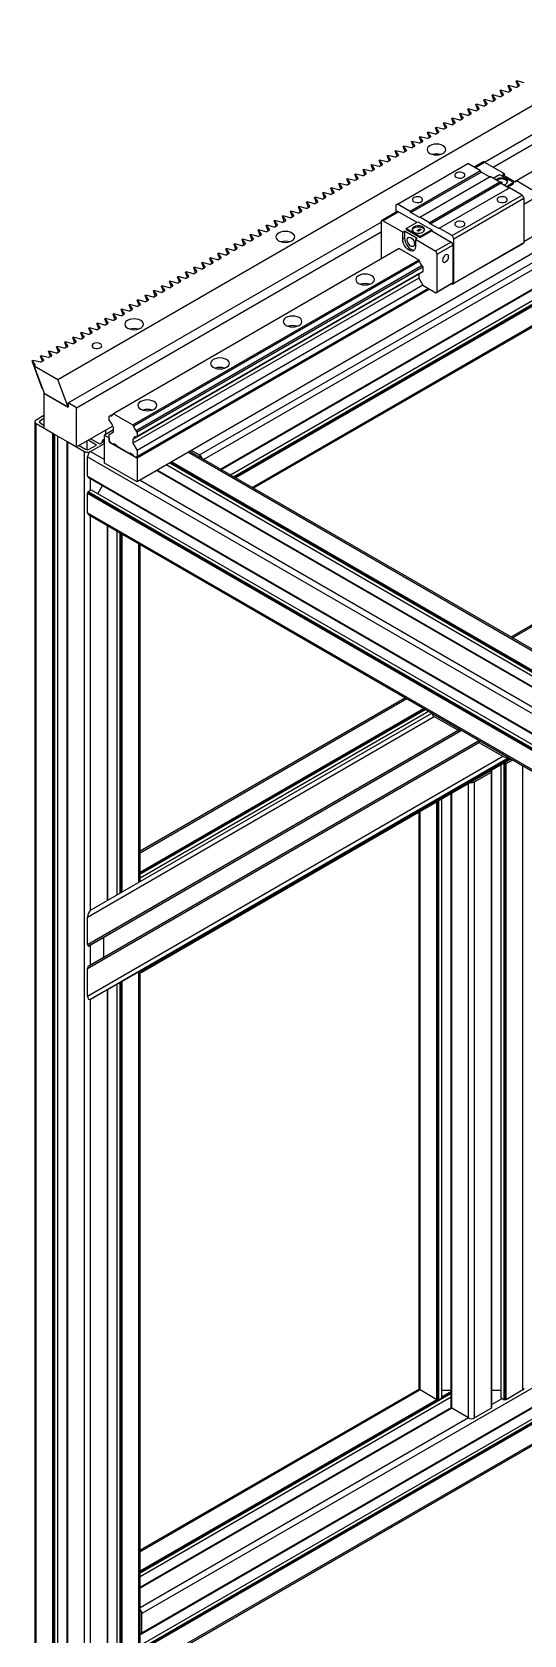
# Model space of a CAD drawing. Header units: millimetres. Extents: x 0 to 597, y 0 to 420.
# Drawn here: x 345.2 to 364.4, y 107.2 to 169.6 of the extents above; entities that cross this region are included whole.
import ezdxf

# ---------------------------------------------------------------- set-up
doc = ezdxf.new("R2010")
doc.units = ezdxf.units.MM

msp = doc.modelspace()

# ---------------------------------------------------------------- linework, layer by layer
at = {"color": 7, "linetype": 'Continuous', "lineweight": 25}
for p, q in [((346.184, 156.092), (369.618, 169.62)), ((363.42, 167.348), (363.437, 167.359)), ((363.42, 167.348), (363.548, 167.178)), ((363.495, 167.147), (363.42, 167.348)), ((363.733, 167.284), (363.437, 167.359)), ((363.733, 167.284), (363.863, 167.359)), ((363.734, 167.53), (363.751, 167.54)), ((363.734, 167.53), (363.863, 167.359)), ((363.809, 167.328), (363.734, 167.53)), ((364.047, 167.466), (363.751, 167.54)), ((364.047, 167.466), (364.177, 167.541)), ((364.048, 167.711), (364.066, 167.721)), ((364.048, 167.711), (364.177, 167.541)), ((364.123, 167.51), (364.048, 167.711)), ((364.361, 167.647), (364.066, 167.721)), ((375.4, 167.188), (349.272, 152.105)), ((362.477, 166.804), (362.494, 166.814)), ((362.477, 166.804), (362.606, 166.634)), ((362.552, 166.603), (362.477, 166.804)), ((362.79, 166.74), (362.494, 166.814)), ((362.79, 166.74), (362.92, 166.815)), ((362.791, 166.986), (362.809, 166.996)), ((362.791, 166.986), (362.92, 166.815)), ((362.866, 166.784), (362.791, 166.986)), ((363.104, 166.921), (362.809, 166.996)), ((363.104, 166.921), (363.234, 166.996)), ((363.105, 167.167), (363.123, 167.177)), ((363.105, 167.167), (363.234, 166.996)), ((363.18, 166.965), (363.105, 167.167)), ((363.418, 167.103), (363.123, 167.177)), ((363.418, 167.103), (363.548, 167.178)), ((352.522, 152.598), (376.597, 166.497)), ((352.545, 152.585), (376.621, 166.483)), ((352.908, 152.375), (376.984, 166.274)), ((353.026, 152.307), (377.102, 166.206)), ((353.073, 152.28), (377.149, 166.179)), ((353.097, 152.266), (377.173, 166.165)), ((361.22, 166.078), (361.237, 166.089)), ((361.22, 166.078), (361.348, 165.908)), ((361.295, 165.877), (361.22, 166.078)), ((361.533, 166.014), (361.237, 166.089)), ((361.533, 166.014), (361.663, 166.089)), ((361.534, 166.26), (361.552, 166.27)), ((361.534, 166.26), (361.663, 166.089)), ((361.609, 166.058), (361.534, 166.26)), ((361.847, 166.196), (361.552, 166.27)), ((361.847, 166.196), (361.977, 166.271)), ((361.848, 166.441), (361.866, 166.451)), ((361.848, 166.441), (361.977, 166.271)), ((361.923, 166.24), (361.848, 166.441)), ((362.161, 166.377), (361.866, 166.451)), ((362.161, 166.377), (362.291, 166.452)), ((362.163, 166.623), (362.18, 166.633)), ((362.163, 166.623), (362.291, 166.452)), ((362.238, 166.421), (362.163, 166.623)), ((362.476, 166.558), (362.18, 166.633)), ((362.476, 166.558), (362.606, 166.634)), ((353.801, 151.86), (377.877, 165.758)), ((360.277, 165.534), (360.294, 165.544)), ((360.277, 165.534), (360.406, 165.364)), ((360.352, 165.333), (360.277, 165.534)), ((360.59, 165.47), (360.294, 165.544)), ((360.59, 165.47), (360.72, 165.545)), ((360.591, 165.716), (360.609, 165.726)), ((360.591, 165.716), (360.72, 165.545)), ((360.666, 165.514), (360.591, 165.716)), ((360.904, 165.651), (360.609, 165.726)), ((360.904, 165.651), (361.034, 165.726)), ((360.905, 165.897), (360.923, 165.907)), ((360.905, 165.897), (361.034, 165.726)), ((360.981, 165.695), (360.905, 165.897)), ((361.218, 165.833), (360.923, 165.907)), ((361.218, 165.833), (361.348, 165.908)), ((362.818, 164.552), (364.906, 165.757)), ((359.02, 164.808), (359.037, 164.819)), ((359.02, 164.808), (359.149, 164.638)), ((359.095, 164.607), (359.02, 164.808)), ((359.333, 164.744), (359.037, 164.819)), ((359.333, 164.744), (359.463, 164.819)), ((359.334, 164.99), (359.352, 165)), ((359.334, 164.99), (359.463, 164.819)), ((359.409, 164.788), (359.334, 164.99)), ((359.647, 164.926), (359.352, 165)), ((359.647, 164.926), (359.777, 165.001)), ((359.648, 165.171), (359.666, 165.181)), ((359.648, 165.171), (359.777, 165.001)), ((359.723, 164.97), (359.648, 165.171)), ((359.961, 165.107), (359.666, 165.181)), ((359.961, 165.107), (360.091, 165.182)), ((359.963, 165.353), (359.98, 165.363)), ((359.963, 165.353), (360.091, 165.182)), ((360.038, 165.151), (359.963, 165.353)), ((360.276, 165.289), (359.98, 165.363)), ((360.276, 165.289), (360.406, 165.364)), ((363.148, 164.361), (364.906, 165.376)), ((358.077, 164.264), (358.095, 164.274)), ((358.077, 164.264), (358.206, 164.094)), ((358.152, 164.063), (358.077, 164.264)), ((358.39, 164.2), (358.095, 164.274)), ((358.39, 164.2), (358.52, 164.275)), ((358.391, 164.446), (358.409, 164.456)), ((358.391, 164.446), (358.52, 164.275)), ((358.466, 164.244), (358.391, 164.446)), ((358.704, 164.381), (358.409, 164.456)), ((358.704, 164.381), (358.834, 164.456)), ((358.706, 164.627), (358.723, 164.637)), ((358.706, 164.627), (358.834, 164.456)), ((358.781, 164.425), (358.706, 164.627)), ((359.019, 164.563), (358.723, 164.637)), ((359.019, 164.563), (359.149, 164.638)), ((359.424, 162.919), (362.158, 164.497)), ((362.653, 164.212), (359.919, 162.633)), ((359.943, 162.592), (362.677, 164.171)), ((362.653, 164.212), (362.158, 164.497)), ((362.759, 164.562), (362.402, 164.356)), ((362.653, 164.212), (362.677, 164.171)), ((363.007, 163.98), (362.677, 164.171)), ((362.809, 164.557), (363.584, 164.11)), ((365.621, 164.73), (363.994, 163.791)), ((356.82, 163.538), (356.837, 163.549)), ((356.82, 163.538), (356.949, 163.368)), ((356.895, 163.337), (356.82, 163.538)), ((357.133, 163.474), (356.837, 163.549)), ((357.133, 163.474), (357.263, 163.549)), ((357.134, 163.72), (357.152, 163.73)), ((357.134, 163.72), (357.263, 163.549)), ((357.209, 163.518), (357.134, 163.72)), ((357.447, 163.656), (357.152, 163.73)), ((357.447, 163.656), (357.577, 163.731)), ((357.448, 163.901), (357.466, 163.911)), ((357.448, 163.901), (357.577, 163.731)), ((357.524, 163.7), (357.448, 163.901)), ((357.762, 163.837), (357.466, 163.911)), ((357.762, 163.837), (357.892, 163.912)), ((357.763, 164.083), (357.78, 164.093)), ((357.763, 164.083), (357.892, 163.912)), ((357.838, 163.881), (357.763, 164.083)), ((358.076, 164.019), (357.78, 164.093)), ((358.076, 164.019), (358.206, 164.094)), ((360.296, 162.416), (363.03, 163.994)), ((363.407, 163.776), (360.673, 162.198)), ((360.697, 162.157), (363.431, 163.735)), ((361.05, 161.98), (363.785, 163.558)), ((363.407, 163.776), (363.03, 163.994)), ((363.143, 163.929), (363.393, 164.073)), ((363.393, 164.073), (363.94, 163.757)), ((363.407, 163.776), (363.431, 163.735)), ((363.445, 163.771), (363.419, 163.756)), ((363.426, 163.744), (363.445, 163.754)), ((363.761, 163.545), (363.431, 163.735)), ((363.445, 163.754), (363.445, 163.771)), ((363.455, 163.722), (363.492, 163.744)), ((363.584, 164.11), (363.513, 164.069)), ((363.513, 164.069), (364.008, 163.783)), ((363.584, 164.11), (363.584, 164.028)), ((363.94, 163.757), (363.667, 163.599)), ((363.704, 163.578), (363.94, 163.714)), ((364.28, 163.273), (363.785, 163.558)), ((363.94, 163.714), (363.94, 163.757)), ((364.008, 163.783), (364.079, 163.824)), ((364.079, 163.824), (364.855, 163.376)), ((355.877, 162.994), (355.895, 163.004)), ((355.877, 162.994), (356.006, 162.824)), ((355.952, 162.793), (355.877, 162.994)), ((356.19, 162.93), (355.895, 163.004)), ((356.19, 162.93), (356.32, 163.005)), ((356.191, 163.176), (356.209, 163.186)), ((356.191, 163.176), (356.32, 163.005)), ((356.267, 162.974), (356.191, 163.176)), ((356.504, 163.111), (356.209, 163.186)), ((356.504, 163.111), (356.634, 163.186)), ((356.506, 163.357), (356.523, 163.367)), ((356.506, 163.357), (356.634, 163.186)), ((356.581, 163.155), (356.506, 163.357)), ((356.819, 163.293), (356.523, 163.367)), ((356.819, 163.293), (356.949, 163.368)), ((359.424, 162.919), (359.353, 162.878)), ((359.919, 162.633), (359.424, 162.919)), ((361.545, 161.694), (364.28, 163.273)), ((361.616, 161.572), (364.35, 163.15)), ((364.28, 163.273), (364.35, 163.15)), ((364.35, 163.15), (364.35, 161.408)), ((354.62, 162.269), (354.638, 162.279)), ((354.62, 162.269), (354.749, 162.098)), ((354.695, 162.067), (354.62, 162.269)), ((354.933, 162.204), (354.638, 162.279)), ((354.933, 162.204), (355.063, 162.279)), ((354.934, 162.45), (354.952, 162.46)), ((354.934, 162.45), (355.063, 162.279)), ((355.009, 162.248), (354.934, 162.45)), ((355.247, 162.386), (354.952, 162.46)), ((355.247, 162.386), (355.377, 162.461)), ((355.249, 162.631), (355.266, 162.642)), ((355.249, 162.631), (355.377, 162.461)), ((355.324, 162.43), (355.249, 162.631)), ((355.562, 162.567), (355.266, 162.642)), ((355.562, 162.567), (355.692, 162.642)), ((355.563, 162.813), (355.58, 162.823)), ((355.563, 162.813), (355.692, 162.642)), ((355.638, 162.611), (355.563, 162.813)), ((355.876, 162.749), (355.58, 162.823)), ((355.876, 162.749), (356.006, 162.824)), ((359.412, 162.63), (358.799, 162.276)), ((358.849, 162.271), (359.462, 162.625)), ((359.624, 161.824), (358.849, 162.271)), ((359.353, 162.878), (359.353, 162.596)), ((359.462, 162.625), (360.174, 162.214)), ((359.943, 162.592), (359.919, 162.633)), ((360.273, 162.402), (359.943, 162.592)), ((360.296, 162.416), (360.273, 162.402)), ((360.673, 162.198), (360.296, 162.416)), ((346.585, 155.18), (358.778, 162.219)), ((346.915, 154.99), (358.778, 161.838)), ((353.677, 161.724), (353.695, 161.734)), ((353.677, 161.724), (353.806, 161.554)), ((353.752, 161.523), (353.677, 161.724)), ((353.99, 161.66), (353.695, 161.734)), ((353.99, 161.66), (354.12, 161.735)), ((353.992, 161.906), (354.009, 161.916)), ((353.992, 161.906), (354.12, 161.735)), ((354.067, 161.704), (353.992, 161.906)), ((354.305, 161.841), (354.009, 161.916)), ((354.305, 161.841), (354.435, 161.917)), ((354.306, 162.087), (354.323, 162.097)), ((354.306, 162.087), (354.435, 161.917)), ((354.381, 161.886), (354.306, 162.087)), ((354.619, 162.023), (354.323, 162.097)), ((354.619, 162.023), (354.749, 162.098)), ((358.778, 162.23), (358.778, 160.78)), ((359.624, 161.824), (359.695, 161.864)), ((359.624, 161.551), (359.624, 161.824)), ((360.19, 161.579), (359.695, 161.864)), ((359.695, 161.864), (359.695, 161.592)), ((359.763, 161.977), (360.211, 162.236)), ((360.31, 161.662), (359.763, 161.977)), ((359.763, 161.977), (359.763, 161.934)), ((359.763, 161.934), (360.31, 161.618)), ((360.211, 161.888), (360.205, 161.882)), ((360.211, 162.236), (360.758, 161.92)), ((360.211, 161.904), (360.277, 161.942)), ((360.277, 161.926), (360.211, 161.888)), ((360.211, 161.888), (360.211, 161.904)), ((360.324, 161.915), (360.258, 161.877)), ((360.277, 161.926), (360.277, 161.942)), ((360.758, 161.92), (360.31, 161.662)), ((360.31, 161.618), (360.758, 161.877)), ((360.31, 161.618), (360.31, 161.662)), ((360.697, 162.157), (360.673, 162.198)), ((361.027, 161.966), (360.697, 162.157)), ((360.758, 161.92), (360.758, 161.877)), ((360.758, 161.877), (361.508, 161.444)), ((361.05, 161.98), (361.027, 161.966)), ((361.545, 161.694), (361.05, 161.98)), ((361.616, 161.572), (361.545, 161.694)), ((364.925, 161.784), (364.35, 161.452)), ((359.492, 161.192), (348.35, 154.76)), ((352.734, 161.18), (352.752, 161.19)), ((352.734, 161.18), (352.863, 161.009)), ((352.81, 160.978), (352.734, 161.18)), ((353.047, 161.116), (352.752, 161.19)), ((353.047, 161.116), (353.177, 161.191)), ((353.049, 161.361), (353.066, 161.372)), ((353.049, 161.361), (353.177, 161.191)), ((353.124, 161.16), (353.049, 161.361)), ((353.362, 161.297), (353.066, 161.372)), ((353.362, 161.297), (353.492, 161.372)), ((353.363, 161.543), (353.381, 161.553)), ((353.363, 161.543), (353.492, 161.372)), ((353.438, 161.341), (353.363, 161.543)), ((353.676, 161.479), (353.381, 161.553)), ((353.676, 161.479), (353.806, 161.554)), ((359.492, 161.192), (360.251, 160.754)), ((359.695, 161.592), (359.624, 161.551)), ((360.19, 161.579), (360.119, 161.538)), ((360.119, 161.538), (360.119, 161.266)), ((360.895, 161.09), (360.119, 161.538)), ((361.508, 161.444), (360.895, 161.09)), ((360.966, 160.968), (361.578, 161.321)), ((364.303, 161.381), (361.569, 159.803)), ((361.578, 161.321), (361.578, 159.852)), ((361.616, 159.83), (361.616, 161.572)), ((364.35, 161.408), (361.616, 159.83)), ((364.35, 161.408), (364.303, 161.381)), ((349.109, 154.322), (360.251, 160.754)), ((360.282, 160.701), (349.14, 154.269)), ((360.383, 160.525), (349.241, 154.093)), ((360.414, 160.472), (349.272, 154.04)), ((351.477, 160.454), (351.495, 160.464)), ((351.477, 160.454), (351.606, 160.284)), ((351.552, 160.253), (351.477, 160.454)), ((351.79, 160.39), (351.495, 160.464)), ((351.79, 160.39), (351.92, 160.465)), ((351.792, 160.636), (351.809, 160.646)), ((351.792, 160.636), (351.92, 160.465)), ((351.867, 160.434), (351.792, 160.636)), ((352.105, 160.571), (351.809, 160.646)), ((352.105, 160.571), (352.235, 160.647)), ((352.106, 160.817), (352.123, 160.827)), ((352.106, 160.817), (352.235, 160.647)), ((352.181, 160.616), (352.106, 160.817)), ((352.419, 160.753), (352.123, 160.827)), ((352.419, 160.753), (352.549, 160.828)), ((352.42, 160.999), (352.438, 161.009)), ((352.42, 160.999), (352.549, 160.828)), ((352.495, 160.797), (352.42, 160.999)), ((352.733, 160.934), (352.438, 161.009)), ((352.733, 160.934), (352.863, 161.009)), ((360.251, 160.754), (360.282, 160.701)), ((360.383, 160.525), (360.414, 160.472)), ((360.414, 160.472), (360.414, 160.301)), ((360.966, 159.498), (360.966, 160.968)), ((349.109, 153.775), (360.251, 160.207)), ((360.251, 160.044), (349.109, 153.611)), ((360.282, 160.225), (349.14, 153.792)), ((349.241, 153.851), (360.383, 160.283)), ((349.272, 153.869), (360.414, 160.301)), ((350.535, 159.91), (350.552, 159.92)), ((350.535, 159.91), (350.663, 159.739)), ((350.61, 159.708), (350.535, 159.91)), ((350.848, 159.846), (350.552, 159.92)), ((350.848, 159.846), (350.978, 159.921)), ((350.849, 160.091), (350.866, 160.102)), ((350.849, 160.091), (350.978, 159.921)), ((350.924, 159.89), (350.849, 160.091)), ((351.162, 160.027), (350.866, 160.102)), ((351.162, 160.027), (351.292, 160.102)), ((351.163, 160.273), (351.181, 160.283)), ((351.163, 160.273), (351.292, 160.102)), ((351.238, 160.071), (351.163, 160.273)), ((351.476, 160.209), (351.181, 160.283)), ((351.476, 160.209), (351.606, 160.284)), ((360.282, 160.225), (360.251, 160.207)), ((360.251, 160.207), (360.251, 160.044)), ((360.251, 160.044), (360.414, 159.762)), ((360.414, 160.301), (360.383, 160.283)), ((360.918, 159.471), (361.531, 159.824)), ((361.578, 159.852), (360.966, 159.498)), ((361.531, 159.824), (361.578, 159.852)), ((361.531, 159.824), (361.569, 159.803)), ((361.569, 159.803), (361.616, 159.83)), ((387.917, 159.962), (363.841, 146.064)), ((360.626, 159.639), (349.225, 153.058)), ((360.414, 159.762), (349.272, 153.33)), ((349.272, 153.085), (360.626, 159.639)), ((360.673, 159.612), (349.272, 153.03)), ((349.277, 159.184), (349.295, 159.194)), ((349.277, 159.184), (349.406, 159.014)), ((349.353, 158.983), (349.277, 159.184)), ((349.591, 159.12), (349.295, 159.194)), ((349.591, 159.12), (349.721, 159.195)), ((349.592, 159.366), (349.609, 159.376)), ((349.592, 159.366), (349.721, 159.195)), ((349.667, 159.164), (349.592, 159.366)), ((349.905, 159.302), (349.609, 159.376)), ((349.905, 159.302), (350.035, 159.377)), ((349.906, 159.547), (349.924, 159.557)), ((349.906, 159.547), (350.035, 159.377)), ((349.981, 159.346), (349.906, 159.547)), ((350.219, 159.483), (349.924, 159.557)), ((350.219, 159.483), (350.349, 159.558)), ((350.22, 159.729), (350.238, 159.739)), ((350.22, 159.729), (350.349, 159.558)), ((350.295, 159.527), (350.22, 159.729)), ((350.533, 159.664), (350.238, 159.739)), ((350.533, 159.664), (350.663, 159.739)), ((360.414, 159.762), (360.918, 159.471)), ((360.918, 159.471), (360.966, 159.498)), ((348.335, 158.64), (348.352, 158.65)), ((348.335, 158.64), (348.463, 158.469)), ((348.41, 158.438), (348.335, 158.64)), ((348.648, 158.576), (348.352, 158.65)), ((348.648, 158.576), (348.778, 158.651)), ((348.649, 158.821), (348.666, 158.832)), ((348.649, 158.821), (348.778, 158.651)), ((348.724, 158.62), (348.649, 158.821)), ((348.962, 158.757), (348.666, 158.832)), ((348.962, 158.757), (349.092, 158.832)), ((348.963, 159.003), (348.981, 159.013)), ((348.963, 159.003), (349.092, 158.832)), ((349.038, 158.801), (348.963, 159.003)), ((349.276, 158.939), (348.981, 159.013)), ((349.276, 158.939), (349.406, 159.014)), ((347.078, 157.914), (347.095, 157.924)), ((347.078, 157.914), (347.206, 157.744)), ((347.153, 157.713), (347.078, 157.914)), ((347.391, 157.85), (347.095, 157.924)), ((347.391, 157.85), (347.521, 157.925)), ((347.392, 158.096), (347.409, 158.106)), ((347.392, 158.096), (347.521, 157.925)), ((347.467, 157.894), (347.392, 158.096)), ((347.705, 158.032), (347.409, 158.106)), ((347.705, 158.032), (347.835, 158.107)), ((347.706, 158.277), (347.724, 158.287)), ((347.706, 158.277), (347.835, 158.107)), ((347.781, 158.076), (347.706, 158.277)), ((348.019, 158.213), (347.724, 158.287)), ((348.019, 158.213), (348.149, 158.288)), ((348.02, 158.459), (348.038, 158.469)), ((348.02, 158.459), (348.149, 158.288)), ((348.096, 158.257), (348.02, 158.459)), ((348.333, 158.394), (348.038, 158.469)), ((348.333, 158.394), (348.463, 158.469)), ((346.135, 157.37), (346.152, 157.38)), ((346.135, 157.37), (346.264, 157.2)), ((346.21, 157.169), (346.135, 157.37)), ((346.448, 157.306), (346.152, 157.38)), ((346.448, 157.306), (346.578, 157.381)), ((346.449, 157.552), (346.467, 157.562)), ((346.449, 157.552), (346.578, 157.381)), ((346.524, 157.35), (346.449, 157.552)), ((346.762, 157.487), (346.467, 157.562)), ((346.762, 157.487), (346.892, 157.562)), ((346.763, 157.733), (346.781, 157.743)), ((346.763, 157.733), (346.892, 157.562)), ((346.838, 157.531), (346.763, 157.733)), ((347.076, 157.669), (346.781, 157.743)), ((347.076, 157.669), (347.206, 157.744)), ((345.176, 156.817), (345.21, 156.836)), ((345.176, 156.817), (345.305, 156.646)), ((345.577, 155.741), (345.176, 156.817)), ((345.505, 156.762), (345.21, 156.836)), ((345.505, 156.762), (345.635, 156.837)), ((345.506, 157.007), (345.524, 157.017)), ((345.506, 157.007), (345.635, 156.837)), ((345.581, 156.806), (345.506, 157.007)), ((345.819, 156.943), (345.524, 157.017)), ((345.819, 156.943), (345.949, 157.018)), ((345.821, 157.189), (345.838, 157.199)), ((345.821, 157.189), (345.949, 157.018)), ((345.896, 156.987), (345.821, 157.189)), ((346.134, 157.124), (345.838, 157.199)), ((346.134, 157.124), (346.264, 157.2)), ((345.265, 156.623), (345.305, 156.646)), ((345.265, 156.623), (346.184, 156.092)), ((345.666, 155.548), (345.265, 156.623)), ((346.585, 155.017), (346.184, 156.092)), ((345.61, 155.698), (345.577, 155.741)), ((345.642, 155.561), (345.657, 155.57)), ((345.642, 155.561), (345.642, 154.2)), ((346.585, 155.017), (345.642, 155.561)), ((345.666, 155.548), (346.585, 155.017)), ((346.915, 154.99), (346.585, 155.18)), ((346.585, 155.18), (346.585, 155.017)), ((346.915, 153.466), (346.915, 154.99)), ((345.287, 154.445), (345.287, 103.099)), ((345.642, 154.69), (345.336, 154.513)), ((345.336, 154.377), (345.991, 153.999)), ((345.642, 154.57), (345.487, 154.481)), ((345.487, 154.399), (345.642, 154.309)), ((345.642, 154.2), (346.915, 153.466)), ((346.915, 153.466), (348.319, 154.276)), ((348.218, 154.684), (348.188, 154.666)), ((348.188, 154.495), (348.188, 154.666)), ((348.188, 154.495), (348.218, 154.442)), ((348.218, 154.684), (348.32, 154.742)), ((348.32, 154.742), (348.35, 154.76)), ((348.32, 154.266), (348.35, 154.213)), ((348.35, 154.76), (349.109, 154.322)), ((348.35, 154.05), (348.35, 154.213)), ((349.14, 154.269), (349.109, 154.322)), ((345.991, 102.693), (345.991, 153.999)), ((346.015, 102.679), (346.015, 153.985)), ((346.062, 102.652), (346.062, 153.958)), ((346.18, 102.584), (346.18, 153.89)), ((346.542, 102.375), (346.542, 153.681)), ((346.566, 153.667), (347.221, 153.289)), ((346.566, 102.361), (346.566, 153.667)), ((347.33, 153.359), (347.33, 153.705)), ((347.683, 153.539), (347.363, 153.724)), ((347.4, 153.376), (347.683, 153.539)), ((347.457, 153.289), (347.999, 153.602)), ((347.485, 153.773), (347.485, 153.795)), ((347.82, 153.58), (347.485, 153.773)), ((347.994, 153.681), (347.82, 153.58)), ((347.999, 153.765), (347.924, 153.721)), ((347.924, 153.721), (347.994, 153.681)), ((347.924, 153.64), (347.924, 153.721)), ((348.35, 154.131), (347.999, 153.928)), ((347.999, 153.928), (348.188, 153.82)), ((347.999, 152.84), (347.999, 153.928)), ((348.051, 153.958), (348.051, 154.121)), ((348.188, 153.956), (348.35, 154.05)), ((348.188, 153.711), (348.188, 153.956)), ((348.188, 153.82), (348.188, 153.656)), ((348.188, 153.711), (348.235, 153.629)), ((348.211, 153.67), (348.188, 153.656)), ((348.188, 153.656), (349.272, 153.03)), ((348.343, 153.567), (348.235, 153.629)), ((348.343, 153.567), (348.379, 153.588)), ((348.379, 153.588), (348.343, 153.567)), ((348.461, 153.54), (348.379, 153.588)), ((348.461, 153.54), (348.497, 153.477)), ((349.109, 153.775), (349.14, 153.792)), ((349.109, 153.775), (349.109, 153.611)), ((349.109, 153.611), (349.272, 153.33)), ((349.272, 154.04), (349.241, 154.093)), ((349.241, 153.851), (349.272, 153.869)), ((349.272, 154.04), (349.272, 153.869)), ((347.009, 153.52), (347.259, 153.376)), ((347.339, 153.085), (408.857, 117.571)), ((347.339, 152.328), (347.339, 153.085)), ((348.962, 153.209), (348.497, 153.477)), ((348.962, 153.209), (348.998, 153.23)), ((348.998, 153.23), (348.962, 153.209)), ((349.081, 153.182), (348.998, 153.23)), ((349.081, 153.182), (349.117, 153.12)), ((349.225, 153.058), (349.117, 153.12)), ((349.225, 153.058), (349.272, 153.085)), ((349.272, 153.33), (349.272, 153.085)), ((349.272, 153.03), (349.272, 152.105)), ((409.846, 119.506), (351.324, 153.29)), ((351.393, 153.33), (351.7, 153.153)), ((347.339, 152.328), (408.857, 116.814)), ((347.363, 152.287), (347.363, 152.314)), ((347.363, 152.287), (408.881, 116.773)), ((349.272, 152.105), (347.999, 152.84)), ((350.045, 152.551), (409.282, 118.355)), ((350.069, 152.565), (409.282, 118.382)), ((350.432, 152.774), (409.498, 118.676)), ((350.549, 152.842), (409.616, 118.744)), ((350.597, 152.87), (409.633, 118.789)), ((350.62, 152.883), (409.633, 118.816)), ((347.339, 151.664), (347.363, 151.677)), ((347.339, 151.664), (408.857, 116.15)), ((347.339, 150.907), (347.339, 151.664)), ((347.363, 151.732), (347.481, 151.8)), ((347.363, 151.732), (408.881, 116.218)), ((347.363, 151.677), (347.363, 151.732)), ((347.363, 151.677), (408.881, 116.164)), ((347.481, 151.8), (408.926, 116.328)), ((347.747, 151.646), (347.928, 151.96)), ((347.339, 150.907), (408.857, 115.393)), ((347.374, 150.831), (408.892, 115.317)), ((348.112, 135.802), (348.112, 150.404)), ((348.136, 135.816), (348.136, 150.391)), ((348.499, 136.025), (348.499, 150.181)), ((348.617, 136.094), (348.617, 150.113)), ((348.664, 136.121), (348.664, 150.086)), ((348.687, 136.134), (348.687, 150.072)), ((349.391, 136.541), (349.391, 149.666)), ((359.736, 143.694), (349.391, 137.722)), ((347.339, 135.163), (360.855, 142.968)), ((347.457, 135.424), (360.757, 143.105)), ((349.391, 136.909), (360.44, 143.288)), ((349.391, 136.882), (360.464, 143.274)), ((349.391, 136.828), (360.511, 143.247)), ((349.391, 136.692), (360.629, 143.179)), ((360.855, 142.968), (361.782, 142.434)), ((347.339, 134.093), (361.782, 142.434)), ((347.363, 134.107), (361.805, 142.447)), ((347.363, 134.03), (361.872, 142.409)), ((347.481, 134.098), (361.917, 142.435)), ((361.782, 142.434), (361.805, 142.447)), ((361.805, 142.447), (361.872, 142.409)), ((361.872, 142.409), (361.917, 142.435)), ((347.339, 133.154), (362.595, 141.964)), ((347.363, 133.245), (362.552, 142.016)), ((362.597, 142.042), (362.552, 142.016)), ((362.552, 142.016), (362.619, 141.978)), ((362.619, 141.978), (362.595, 141.964)), ((362.595, 141.964), (363.522, 141.429)), ((347.339, 132.084), (363.522, 141.429)), ((348.112, 132.338), (363.758, 141.373)), ((348.687, 132.67), (363.758, 141.373)), ((349.343, 133.048), (363.758, 141.372)), ((349.426, 133.003), (363.841, 141.324)), ((363.466, 116.423), (363.466, 141.108)), ((363.538, 141.15), (363.584, 141.123)), ((363.584, 141.123), (363.631, 141.151)), ((363.584, 116.355), (363.584, 141.123)), ((363.631, 141.151), (363.654, 141.137)), ((363.631, 116.382), (363.631, 141.151)), ((363.654, 141.137), (363.91, 141.285)), ((363.654, 116.369), (363.654, 141.137)), ((362.424, 140.427), (363.079, 140.805)), ((362.424, 115.658), (362.424, 140.427)), ((363.056, 140.819), (363.103, 140.846)), ((363.079, 140.805), (363.056, 140.819)), ((363.103, 140.846), (363.057, 140.872)), ((363.079, 116.037), (363.079, 140.805)), ((363.103, 116.077), (363.103, 140.846)), ((361.51, 116.077), (361.51, 139.979)), ((361.533, 116.037), (361.533, 139.992)), ((360.254, 139.254), (360.254, 116.815)), ((360.958, 116.369), (360.958, 139.66)), ((360.982, 116.382), (360.982, 139.674)), ((361.029, 116.355), (361.029, 139.701)), ((361.147, 116.423), (361.147, 139.769)), ((347.339, 134.093), (347.339, 135.163)), ((347.971, 133.596), (347.971, 134.381)), ((347.363, 134.107), (347.339, 134.093)), ((347.363, 134.03), (347.363, 134.107)), ((347.481, 134.098), (347.363, 134.03)), ((347.339, 132.084), (347.339, 133.154)), ((347.363, 133.168), (347.363, 133.245)), ((349.343, 133.048), (348.687, 132.67)), ((349.391, 103.099), (349.391, 133.076)), ((349.46, 133.079), (349.46, 133.116)), ((348.112, 132.338), (347.457, 131.96)), ((348.112, 102.361), (348.112, 132.338)), ((348.136, 102.375), (348.136, 132.351)), ((348.499, 102.584), (348.499, 132.561)), ((348.617, 102.652), (348.617, 132.629)), ((348.664, 102.679), (348.664, 132.656)), ((348.687, 132.67), (348.687, 132.67)), ((348.687, 102.693), (348.687, 132.67)), ((386.522, 128.231), (349.391, 106.796)), ((386.159, 128.44), (349.437, 107.241)), ((386.64, 128.163), (349.437, 106.686)), ((386.687, 128.136), (349.437, 106.631)), ((386.136, 128.454), (349.46, 107.282)), ((386.711, 128.122), (349.46, 106.618)), ((349.426, 105.785), (387.415, 127.715)), ((360.265, 116.781), (349.391, 110.504)), ((360.958, 116.369), (360.303, 116.747)), ((361.51, 116.731), (361.147, 116.731)), ((363.466, 116.731), (363.103, 116.731)), ((364.31, 116.747), (363.654, 116.369)), ((361.51, 116.605), (349.391, 109.61)), ((361.51, 116.469), (349.391, 109.474)), ((360.982, 116.382), (349.391, 109.691)), ((361.005, 116.369), (349.391, 109.664)), ((360.982, 116.382), (360.958, 116.369)), ((361.029, 116.355), (360.982, 116.382)), ((361.147, 116.423), (361.029, 116.355)), ((361.51, 116.687), (361.147, 116.477)), ((361.51, 116.66), (361.147, 116.45)), ((363.584, 116.355), (363.466, 116.423)), ((363.631, 116.382), (363.584, 116.355)), ((363.654, 116.369), (363.631, 116.382)), ((361.533, 116.064), (349.391, 109.055)), ((361.533, 116.037), (349.391, 109.027)), ((361.533, 116.064), (361.51, 116.077)), ((362.188, 115.658), (361.533, 116.037)), ((363.079, 116.037), (362.424, 115.658)), ((363.103, 116.077), (363.079, 116.064)), ((349.46, 107.282), (349.46, 108.039)), ((349.391, 107.267), (349.437, 107.241)), ((349.437, 107.241), (349.437, 107.295)), ((349.437, 107.295), (349.46, 107.282))]:
    msp.add_line(p, q, dxfattribs=at)
at = {"color": 8, "linetype": 'Continuous', "lineweight": 25}
for p, q in [((351.7, 153.153), (375.706, 167.011)), ((351.866, 152.977), (375.942, 166.875)), ((353.752, 151.888), (377.828, 165.787)), ((362.432, 164.34), (362.809, 164.557)), ((364.35, 162.922), (364.925, 163.254)), ((363.89, 146.036), (387.966, 159.934)), ((345.336, 103.071), (345.336, 154.377)), ((345.487, 154.399), (345.487, 154.481)), ((347.221, 101.983), (347.221, 153.289)), ((347.457, 153.289), (347.999, 152.976)), ((351.275, 153.261), (409.798, 119.477)), ((347.457, 151.786), (347.457, 152.233)), ((349.39, 152.173), (408.975, 117.775)), ((347.457, 135.424), (347.457, 150.783)), ((349.343, 136.513), (349.343, 149.694)), ((349.391, 137.666), (359.785, 143.666)), ((347.457, 131.96), (363.757, 141.373)), ((349.46, 133.079), (363.792, 141.353)), ((364.31, 116.747), (364.31, 141.054)), ((362.188, 115.658), (362.188, 140.37)), ((360.303, 116.747), (360.303, 139.282)), ((347.457, 133.299), (347.457, 134.084)), ((349.343, 103.071), (349.343, 133.048)), ((347.457, 101.983), (347.457, 131.96)), ((385.48, 128.832), (349.46, 108.039)), ((387.366, 127.744), (349.46, 105.861)), ((360.303, 116.747), (349.391, 110.448)), ((363.489, 116.409), (363.103, 116.186)), ((362.188, 115.658), (349.391, 108.271))]:
    msp.add_line(p, q, dxfattribs=at)
at = {"color": 7, "linetype": 'Continuous', "lineweight": 25, "flags": 128}
for points in [[(361.199, 165.196), (361.123, 165.229), (361.035, 165.25), (360.94, 165.258), (360.845, 165.25), (360.756, 165.229), (360.68, 165.196), (360.622, 165.152), (360.586, 165.101), (360.573, 165.046), (360.586, 164.991), (360.622, 164.94), (360.68, 164.896), (360.756, 164.863), (360.845, 164.842), (360.94, 164.834), (361.035, 164.842), (361.123, 164.863), (361.199, 164.896), (361.257, 164.94), (361.294, 164.991), (361.306, 165.046), (361.294, 165.101), (361.257, 165.152), (361.199, 165.196)], [(361.71, 163.967), (361.767, 163.944), (361.834, 163.933), (361.904, 163.937), (361.966, 163.954), (362.016, 163.982), (362.045, 164.018), (362.051, 164.058), (362.033, 164.097), (361.993, 164.13), (361.936, 164.153), (361.869, 164.163), (361.8, 164.16), (361.737, 164.143), (361.688, 164.115), (361.659, 164.078), (361.653, 164.038), (361.671, 164), (361.71, 163.967)], [(363.492, 163.744), (363.499, 163.75), (363.502, 163.757), (363.499, 163.764), (363.492, 163.771), (363.481, 163.775), (363.469, 163.776), (363.456, 163.775), (363.445, 163.771)], [(363.548, 163.668), (363.579, 163.676), (363.641, 163.701), (363.686, 163.737), (363.709, 163.779), (363.709, 163.823), (363.686, 163.864), (363.641, 163.9)], [(360.06, 163.014), (360.117, 162.991), (360.184, 162.981), (360.254, 162.984), (360.317, 163.001), (360.366, 163.03), (360.395, 163.066), (360.401, 163.106), (360.383, 163.145), (360.343, 163.178), (360.286, 163.201), (360.219, 163.211), (360.15, 163.207), (360.087, 163.19), (360.038, 163.162), (360.009, 163.126), (360.003, 163.086), (360.021, 163.047), (360.06, 163.014)], [(363.36, 163.014), (363.417, 162.991), (363.484, 162.981), (363.553, 162.984), (363.616, 163.001), (363.666, 163.03), (363.695, 163.066), (363.701, 163.106), (363.683, 163.145), (363.643, 163.178), (363.586, 163.201), (363.519, 163.211), (363.45, 163.207), (363.387, 163.19), (363.338, 163.162), (363.309, 163.126), (363.302, 163.086), (363.32, 163.047), (363.36, 163.014)], [(355.306, 161.794), (355.231, 161.828), (355.142, 161.849), (355.047, 161.856), (354.952, 161.849), (354.864, 161.828), (354.788, 161.794), (354.73, 161.75), (354.693, 161.699), (354.681, 161.644), (354.693, 161.589), (354.73, 161.538), (354.788, 161.495), (354.864, 161.461), (354.952, 161.44), (355.047, 161.433), (355.142, 161.44), (355.231, 161.461), (355.306, 161.495), (355.365, 161.538), (355.401, 161.589), (355.414, 161.644), (355.401, 161.699), (355.365, 161.75), (355.306, 161.794)], [(360.475, 161.912), (360.475, 161.912), (360.452, 161.954), (360.407, 161.99), (360.345, 162.015), (360.273, 162.029), (360.197, 162.029), (360.124, 162.015), (360.063, 161.99), (360.018, 161.954), (359.995, 161.912), (359.994, 161.912)], [(360.063, 161.834), (360.124, 161.809), (360.197, 161.795), (360.273, 161.795), (360.345, 161.809), (360.407, 161.834), (360.452, 161.87), (360.475, 161.912), (360.475, 161.956), (360.452, 161.998), (360.407, 162.033), (360.345, 162.059), (360.273, 162.073), (360.197, 162.073), (360.124, 162.059), (360.063, 162.033), (360.018, 161.998), (359.995, 161.956), (359.995, 161.912), (360.018, 161.87), (360.063, 161.834)], [(360.258, 161.877), (360.248, 161.872), (360.235, 161.871), (360.222, 161.872), (360.211, 161.877), (360.204, 161.883), (360.202, 161.89), (360.204, 161.898), (360.211, 161.904)], [(360.289, 161.894), (360.288, 161.894), (360.277, 161.898), (360.27, 161.905), (360.268, 161.912), (360.27, 161.919), (360.277, 161.926)], [(360.324, 161.915), (360.314, 161.919), (360.301, 161.92), (360.288, 161.919), (360.277, 161.915), (360.27, 161.909), (360.269, 161.907)], [(360.277, 161.942), (360.288, 161.946), (360.301, 161.948), (360.314, 161.946), (360.324, 161.942), (360.332, 161.936), (360.334, 161.928), (360.332, 161.921), (360.324, 161.915)], [(361.71, 162.062), (361.767, 162.039), (361.834, 162.028), (361.904, 162.032), (361.966, 162.049), (362.016, 162.077), (362.045, 162.114), (362.051, 162.153), (362.033, 162.192), (361.993, 162.225), (361.936, 162.248), (361.869, 162.258), (361.8, 162.255), (361.737, 162.238), (361.688, 162.21), (361.659, 162.173), (361.653, 162.133), (361.671, 162.095), (361.71, 162.062)], [(360.119, 161.266), (360.111, 161.197), (360.086, 161.142), (360.047, 161.105), (359.996, 161.09), (359.936, 161.096), (359.872, 161.123), (359.808, 161.169), (359.748, 161.232), (359.697, 161.307), (359.658, 161.389), (359.633, 161.473), (359.624, 161.551)], [(359.695, 161.592), (359.704, 161.513), (359.728, 161.43), (359.768, 161.348), (359.819, 161.273), (359.879, 161.21), (359.943, 161.164), (360.007, 161.136), (360.066, 161.13), (360.079, 161.132)], [(360.084, 161.368), (360.075, 161.317), (360.051, 161.282), (360.013, 161.267), (359.967, 161.274), (359.918, 161.303), (359.872, 161.349), (359.834, 161.407), (359.81, 161.47), (359.801, 161.531), (359.81, 161.582), (359.834, 161.617), (359.872, 161.632), (359.918, 161.624), (359.967, 161.596), (360.013, 161.55), (360.051, 161.492), (360.075, 161.428), (360.084, 161.368)], [(361.413, 160.872), (361.404, 160.919), (361.379, 160.949), (361.341, 160.956), (361.296, 160.94), (361.25, 160.904), (361.212, 160.852), (361.187, 160.794), (361.178, 160.736), (361.187, 160.689), (361.212, 160.66), (361.25, 160.653), (361.296, 160.668), (361.341, 160.705), (361.379, 160.756), (361.404, 160.815), (361.413, 160.872)], [(357.899, 159.834), (357.975, 159.8), (358.063, 159.779), (358.158, 159.772), (358.253, 159.779), (358.341, 159.8), (358.417, 159.834), (358.475, 159.878), (358.512, 159.929), (358.525, 159.984), (358.512, 160.038), (358.475, 160.089), (358.417, 160.133), (358.341, 160.167), (358.253, 160.188), (358.158, 160.195), (358.063, 160.188), (357.975, 160.167), (357.899, 160.133), (357.84, 160.089), (357.804, 160.038), (357.791, 159.984), (357.804, 159.929), (357.84, 159.878), (357.899, 159.834)], [(355.07, 158.201), (355.146, 158.167), (355.235, 158.146), (355.329, 158.139), (355.424, 158.146), (355.513, 158.167), (355.589, 158.201), (355.647, 158.245), (355.684, 158.296), (355.696, 158.351), (355.684, 158.406), (355.647, 158.457), (355.589, 158.5), (355.513, 158.534), (355.424, 158.555), (355.329, 158.562), (355.235, 158.555), (355.146, 158.534), (355.07, 158.5), (355.012, 158.457), (354.975, 158.406), (354.963, 158.351), (354.975, 158.296), (355.012, 158.245), (355.07, 158.201)], [(349.414, 158.392), (349.338, 158.426), (349.25, 158.447), (349.155, 158.454), (349.06, 158.447), (348.971, 158.426), (348.895, 158.392), (348.837, 158.348), (348.8, 158.297), (348.788, 158.243), (348.8, 158.188), (348.837, 158.137), (348.895, 158.093), (348.971, 158.059), (349.06, 158.038), (349.155, 158.031), (349.25, 158.038), (349.338, 158.059), (349.414, 158.093), (349.472, 158.137), (349.509, 158.188), (349.521, 158.243), (349.509, 158.297), (349.472, 158.348), (349.414, 158.392)], [(347.837, 157.482), (347.779, 157.505), (347.711, 157.514), (347.642, 157.508), (347.581, 157.489), (347.537, 157.458), (347.515, 157.42), (347.518, 157.379), (347.546, 157.342), (347.595, 157.314), (347.659, 157.298), (347.729, 157.296), (347.795, 157.309), (347.849, 157.334), (347.883, 157.37), (347.892, 157.409), (347.877, 157.449), (347.837, 157.482)], [(352.242, 156.568), (352.318, 156.535), (352.406, 156.513), (352.501, 156.506), (352.596, 156.513), (352.684, 156.535), (352.76, 156.568), (352.819, 156.612), (352.855, 156.663), (352.868, 156.718), (352.855, 156.773), (352.819, 156.824), (352.76, 156.868), (352.684, 156.901), (352.596, 156.922), (352.501, 156.93), (352.406, 156.922), (352.318, 156.901), (352.242, 156.868), (352.183, 156.824), (352.147, 156.773), (352.134, 156.718), (352.147, 156.663), (352.183, 156.612), (352.242, 156.568)], [(349.413, 154.935), (349.489, 154.902), (349.578, 154.881), (349.673, 154.873), (349.768, 154.881), (349.856, 154.902), (349.932, 154.935), (349.99, 154.979), (350.027, 155.03), (350.039, 155.085), (350.027, 155.14), (349.99, 155.191), (349.932, 155.235), (349.856, 155.268), (349.768, 155.29), (349.673, 155.297), (349.578, 155.29), (349.489, 155.268), (349.413, 155.235), (349.355, 155.191), (349.318, 155.14), (349.306, 155.085), (349.318, 155.03), (349.355, 154.979), (349.413, 154.935)]]:
    msp.add_lwpolyline(points, dxfattribs=at)
at = {"color": 7, "linetype": 'Continuous', "lineweight": 25}
for centre, radius, start, end in [((360.94, 164.267), 0.609, 74.80134, 105.19924), ((362.779, 164.516), 0.0503, 54.36642, 114.31083), ((363.472, 163.603), 0.342, 60.33068, 129.84101), ((363.469, 163.542), 0.358, 61.4061, 121.30859), ((363.468, 163.714), 0.0466, 48.81283, 119.62463), ((363.587, 163.741), 0.128, 17.49113, 65.2731), ((358.821, 162.237), 0.0437, 50.78808, 189.21478), ((359.432, 162.584), 0.0503, 54.36642, 114.31083), ((355.047, 160.866), 0.609, 74.80115, 105.19944), ((360.812, 160.961), 0.154, 2.59993, 57.40007), ((361.425, 161.315), 0.154, 2.59993, 57.40007), ((360.521, 160.722), 0.24, 184.99692, 235.00125), ((358.158, 159.221), 0.604, 72.86892, 107.13108), ((349.155, 157.464), 0.609, 74.80115, 105.19944), ((355.329, 157.588), 0.604, 72.86892, 107.13108), ((352.501, 155.956), 0.604, 72.86832, 107.13168), ((349.673, 154.323), 0.604, 72.86832, 107.13168), ((345.362, 154.445), 0.0728, 110.78741, 249.21496), ((345.502, 154.44), 0.0437, 110.78881, 249.21119), ((348.255, 154.737), 0.0648, 235.36999, 4.64076), ((348.081, 154.245), 0.24, 4.99977, 55.00023), ((349.379, 154.29), 0.24, 184.99692, 235.00125), ((349.204, 153.798), 0.0648, 55.36914, 184.64711), ((347.339, 153.516), 0.256, 242.61093, 297.38828), ((347.33, 153.512), 0.154, 242.61247, 297.38753), ((347.595, 153.073), 0.256, 122.60753, 177.39326), ((351.56, 152.936), 0.258, 16.97204, 57.30172), ((347.421, 150.898), 0.0822, 173.70492, 234.98296), ((362.306, 140.656), 0.258, 256.97233, 297.29595), ((349.39, 133.067), 0.0719, 271.47256, 9.70539), ((360.337, 116.823), 0.0838, 185.69462, 245.6244), ((364.275, 116.823), 0.0838, 294.38, 354.3054), ((362.306, 115.886), 0.256, 242.61093, 297.38828), ((349.203, 108.026), 0.258, 2.69599, 43.03148)]:
    msp.add_arc(centre, radius, start, end, dxfattribs=at)
for centre, major_axis, ratio, start_param, end_param in [((360.973, 143.037), (0.202, -0.054), 0.51759, 3.090922, 4.234692), ((363.64, 141.497), (0.202, -0.054), 0.51759, 4.234692, 5.378462), ((347.457, 135.231), (0.054, 0.202), 0.517638, 0.477582, 2.048378), ((347.457, 132.152), (0.054, 0.202), 0.517638, 2.048378, 3.619174)]:
    msp.add_ellipse(centre, major_axis=major_axis, ratio=ratio, start_param=start_param, end_param=end_param, dxfattribs=at)

doc.saveas('drawing.dxf')
